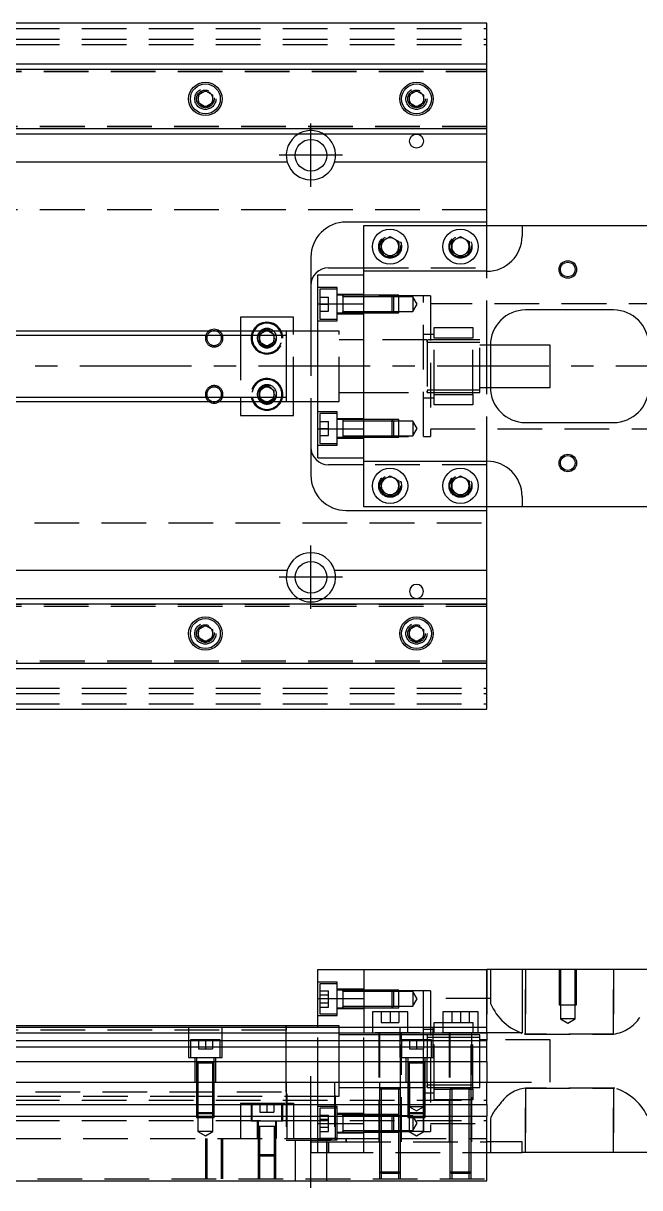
# Model space of a CAD drawing. Extents: x -20 to 1041, y -289 to 102.
# Drawn here: x 688.3 to 863.4, y -233.5 to 97.5 of the extents above; entities that cross this region are included whole.
import ezdxf

# ---------------------------------------------------------------- set-up
doc = ezdxf.new("R2010")
doc.units = 0
doc.linetypes.add('CENTER', pattern=[50.8, 31.75, -6.35, 6.35, -6.35])
doc.linetypes.add('DASHED', pattern=[19.05, 12.7, -6.35])
doc.layers.get('0').update_dxf_attribs({"linetype": 'CONTINUOUS'})
doc.layers.add('CENTER', color=1, linetype='CENTER')

msp = doc.modelspace()

# ---------------------------------------------------------------- linework, layer by layer
at = {"color": 3, "linetype": 'DASHED'}
for p, q in [((0, 96), (820, 96)), ((0, 93), (820, 93)), ((0, 91.5), (820, 91.5)), ((484.5, 84.403994), (820, 84.403994)), ((484.5, 83.8), (820, 83.8)), ((742.483582, 76.286038), (742.5, 76)), ((797.5, 76), (797.534018, 76.411016)), ((820, 68.2), (484.5, 68.2)), ((820, 67.596006), (484.5, 67.596006)), ((820, 44.5), (5.640312, 44.5)), ((820, 28), (820, 40)), ((795.477798, 34.364306), (795.5, 34)), ((815.477798, 34.364306), (815.5, 34)), ((785, 28), (820, 28)), ((820, 27), (820, 28)), ((820, 6), (820, 27)), ((785, 17.78342), (785, 26)), ((777.5, 22.42767), (772, 22.42767)), ((772.5, 21.92767), (772.5, 13.42767)), ((777.5, 21.92767), (772.5, 21.92767)), ((777.5, 12.92767), (777.5, 22.42767)), ((785, 20.42767), (777.5, 20.42767)), ((779.1, 20.17767), (777.5, 20.17767)), ((779.1, 20.17767), (779.095, 20.17767)), ((779.1, 20.17767), (779.1, 19.92022)), ((779.1, 19.920202), (779.1, 20.17767)), ((784.99998, 20.17767), (779.1, 20.17767)), ((779.105, 20.17767), (779.1, 20.17767)), ((779.1, 19.92022), (779.1, 15.435068)), ((793.1, 20.17767), (785, 20.17767)), ((793.1, 20.177664), (785, 20.177664)), ((802, 20), (785, 20)), ((793.1, 15.17767), (793.1, 20.17767)), ((793.5, 19.77767), (793.1, 20.17767)), ((795, 20.177664), (793.10002, 20.177664)), ((795, 15.177674), (795, 20.177664)), ((802, -20), (802, 20)), ((804, 20), (802, 20)), ((804, 20), (804, -20)), ((772.5, 19.67767), (775, 19.67767)), ((772.5, 17.67767), (775, 17.67767)), ((775, 17.67767), (775, 19.67767)), ((775, 15.67767), (775, 17.67767)), ((784.99998, 19.77767), (779.1, 19.77767)), ((793.5, 19.77767), (785, 19.77767)), ((793.5, 19.77767), (793.5, 15.57767)), ((795, 19.77767), (793.50002, 19.77767)), ((799, 19.77767), (795, 19.77767)), ((799, 19.77767), (799, 15.57767)), ((800.212436, 17.67767), (799, 19.77767)), ((799, 15.57767), (800.212436, 17.67767)), ((873, 17.75), (804, 17.75)), ((772.5, 15.67767), (775, 15.67767)), ((772.5, 13.42767), (777.5, 13.42767)), ((777.5, 15.17767), (779.1, 15.17767)), ((777.5, 14.92767), (785, 14.92767)), ((779.095, 15.17767), (779.1, 15.17767)), ((779.1, 15.57767), (784.99998, 15.57767)), ((779.1, 15.17767), (779.1, 15.435118)), ((779.1, 15.435068), (779.1, 15.17767)), ((779.1, 15.17767), (784.99998, 15.17767)), ((779.1, 15.17767), (779.105, 15.17767)), ((785, 15.57767), (793.5, 15.57767)), ((785, 15.177674), (793.1, 15.177674)), ((785, 15.17767), (793.1, 15.17767)), ((793.1, 15.17767), (793.5, 15.57767)), ((793.10002, 15.177674), (795, 15.177674)), ((793.50002, 15.57767), (795, 15.57767)), ((795, 15.57767), (799, 15.57767)), ((750, 10), (750, 8.75)), ((755.5, 9.1547), (756.964102, 10)), ((758.035898, 10), (759.5, 9.1547)), ((765, -10), (765, 10)), ((770, 10), (770, -10)), ((772, 12.92767), (777.5, 12.92767)), ((778, 10), (772, 10)), ((778, -10), (778, 10)), ((805, 11), (816, 11)), ((805, 8), (805, 11)), ((816, 11), (816, 8)), ((750, 8.75), (750, -8.75)), ((755, 8), (755.018502, 8.303588)), ((755.5, 8.75), (755.5, 9.1547)), ((755.5, 6.8453), (755.5, 8.75)), ((757.5, 5.690598), (755.5, 6.8453)), ((759.5, 6.8453), (757.5, 5.690598)), ((759.5, 9.1547), (759.5, 8.75)), ((759.5, 8.75), (759.5, 6.8453)), ((785, 7.5), (778, 7.5)), ((803.005, 7.5), (785, 7.5)), ((805, 9), (802, 9)), ((816, 7.5), (802.995, 7.5)), ((803, 6.950984), (803, 7.5)), ((803, 7.5), (803, 6.951128)), ((803, 6.951128), (803, -6.950984)), ((816, 6.75), (803, 6.75)), ((816, 8), (805, 8)), ((805, -8), (805, 8)), ((816, -8), (816, 8)), ((818, 7.5), (816, 7.5)), ((818, 6.75), (816, 6.75)), ((818, -7.5), (818, 7.5)), ((821, 6), (818, 6)), ((820, -6), (820, 6)), ((755.5, -6.8453), (757.5, -5.690598)), ((757.5, -5.690598), (759.5, -6.8453)), ((818, -6), (821, -6)), ((820, -27), (820, -6)), ((750, -8.75), (750, -10)), ((755, -8), (755.018502, -7.696412)), ((755.5, -8.75), (755.5, -6.8453)), ((755.5, -9.1547), (755.5, -8.75)), ((756.964102, -10), (755.5, -9.1547)), ((759.5, -9.1547), (758.035898, -10)), ((759.5, -6.8453), (759.5, -8.75)), ((759.5, -8.75), (759.5, -9.1547)), ((778, -7.5), (785, -7.5)), ((785, -7.5), (803.005, -7.5)), ((802, -9), (805, -9)), ((802.995, -7.5), (816, -7.5)), ((803, -6.75), (816, -6.75)), ((803, -7.499332), (803, -6.950962)), ((803, -6.950984), (803, -7.5)), ((803, -7.5), (803, -7.499332)), ((805, -8), (816, -8)), ((805, -11), (805, -8)), ((816, -6.75), (818, -6.75)), ((816, -7.5), (818, -7.5)), ((816, -8), (816, -11)), ((763, -9.999498), (763, -10)), ((772, -10), (778, -10)), ((777.5, -12.92767), (772, -12.92767)), ((777.5, -22.42767), (777.5, -12.92767)), ((816, -11), (805, -11)), ((772.5, -13.42767), (772.5, -21.92767)), ((777.5, -13.42767), (772.5, -13.42767)), ((772.5, -15.67767), (775, -15.67767)), ((775, -17.67767), (775, -15.67767)), ((785, -14.92767), (777.5, -14.92767)), ((779.1, -15.17767), (777.5, -15.17767)), ((779.1, -15.17767), (779.095, -15.17767)), ((779.1, -15.17767), (779.1, -15.435118)), ((779.105, -15.17767), (779.1, -15.17767)), ((784.99998, -15.17767), (779.1, -15.17767)), ((779.1, -15.435118), (779.1, -19.920272)), ((784.99998, -15.57767), (779.1, -15.57767)), ((793.1, -15.17767), (785, -15.17767)), ((793.1, -15.177674), (785, -15.177674)), ((793.5, -15.57767), (785, -15.57767)), ((793.1, -20.17767), (793.1, -15.17767)), ((793.5, -15.57767), (793.1, -15.17767)), ((795, -15.177674), (793.10002, -15.177674)), ((793.5, -15.57767), (793.5, -19.77767)), ((795, -15.57767), (793.50002, -15.57767)), ((795, -20.177664), (795, -15.177674)), ((799, -15.57767), (795, -15.57767)), ((799, -15.57767), (799, -19.77767)), ((800.212436, -17.67767), (799, -15.57767)), ((772.5, -17.67767), (775, -17.67767)), ((772.5, -19.67767), (775, -19.67767)), ((775, -19.67767), (775, -17.67767)), ((779.1, -19.77767), (784.99998, -19.77767)), ((785, -26), (785, -17.78342)), ((785, -19.77767), (793.5, -19.77767)), ((793.1, -20.17767), (793.5, -19.77767)), ((793.50002, -19.77767), (795, -19.77767)), ((795, -19.77767), (799, -19.77767)), ((799, -19.77767), (800.212436, -17.67767)), ((804, -17.75), (873, -17.75)), ((772, -22.42767), (777.5, -22.42767)), ((772.5, -21.92767), (777.5, -21.92767)), ((777.5, -20.17767), (779.1, -20.17767)), ((777.5, -20.42767), (785, -20.42767)), ((779.095, -20.17767), (779.1, -20.17767)), ((779.1, -19.920272), (779.1, -20.17767)), ((779.1, -20.17767), (779.105, -20.17767)), ((779.1, -20.17767), (784.99998, -20.17767)), ((785, -20), (802, -20)), ((785, -20.177664), (793.1, -20.177664)), ((785, -20.17767), (793.1, -20.17767)), ((793.10002, -20.177664), (795, -20.177664)), ((802, -20), (804, -20)), ((820, -28), (785, -28)), ((820, -28), (820, -27)), ((820, -40), (820, -28)), ((789.5, -34), (789.520026, -33.653944)), ((815.477798, -33.635694), (815.5, -34)), ((5.640312, -44.5), (820, -44.5)), ((484.5, -67.596006), (820, -67.596006)), ((484.5, -68.2), (820, -68.2)), ((742.483582, -75.713962), (742.5, -76)), ((797.5, -76), (797.534018, -75.588984)), ((820, -83.8), (484.5, -83.8)), ((820, -84.403994), (484.5, -84.403994)), ((0, -91.5), (820, -91.5)), ((0, -93), (820, -93)), ((0, -96), (820, -96)), ((820, -171.53), (820, -188.03)), ((821, -171.53), (821, -180.824836)), ((831, -189.844786), (831, -171.53)), ((831, -171.53), (831, -189.844786)), ((840.500006, -171.53), (840.500006, -181.53)), ((840.9, -171.53), (840.9, -181.53)), ((845.1, -181.53), (845.1, -171.53)), ((845.499994, -181.53), (845.499994, -171.53)), ((856, -171.53), (856, -189.844786)), ((856, -189.844786), (856, -171.53)), ((777.5, -175.10233), (772, -175.10233)), ((777.5, -179.85233), (777.5, -175.10233)), ((772.5, -175.60233), (772.5, -179.85233)), ((777.5, -175.60233), (772.5, -175.60233)), ((772.5, -177.54293), (775, -177.54293)), ((772.5, -178.69763), (775, -178.69763)), ((775, -178.69763), (775, -177.54293)), ((775, -181.007032), (775, -178.69763)), ((785, -177.10233), (777.5, -177.10233)), ((779.105, -177.35233), (777.5, -177.35233)), ((784.99998, -177.35233), (779.095, -177.35233)), ((779.1, -177.35233), (779.1, -177.60978)), ((779.1, -177.609798), (779.1, -177.35233)), ((779.1, -177.60978), (779.1, -179.85233)), ((784.99998, -177.75233), (779.1, -177.75233)), ((793.1, -177.35233), (785, -177.35233)), ((793.100006, -177.352336), (785, -177.352336)), ((793.27767, -177.53), (785, -177.53)), ((793.5, -177.75233), (785, -177.75233)), ((793.1, -179.85233), (793.1, -177.35233)), ((793.5, -177.75233), (793.1, -177.35233)), ((795, -177.352336), (793.10002, -177.352336)), ((802, -177.53), (793.27767, -177.53)), ((793.5, -177.75233), (793.5, -179.85233)), ((795, -177.75233), (793.50002, -177.75233)), ((795, -182.352326), (795, -177.352336)), ((799, -177.75233), (795, -177.75233)), ((799, -177.75233), (799, -179.85233)), ((800.212436, -179.85233), (799, -177.75233)), ((802, -188.03), (802, -177.53)), ((804, -177.53), (802, -177.53)), ((804, -177.53), (804, -217.53)), ((772.5, -179.85233), (772.5, -184.10233)), ((772.5, -181.007032), (775, -181.007032)), ((775, -182.161732), (775, -181.007032)), ((777.5, -184.60233), (777.5, -179.85233)), ((779.1, -179.85233), (779.1, -181.619324)), ((779.1, -181.619324), (779.1, -182.094932)), ((779.1, -181.95233), (784.99998, -181.95233)), ((785, -181.95233), (793.5, -181.95233)), ((793.1, -182.35233), (793.1, -179.85233)), ((793.1, -182.35233), (793.5, -181.95233)), ((793.5, -179.85233), (793.5, -181.95233)), ((793.50002, -181.95233), (795, -181.95233)), ((795, -181.95233), (799, -181.95233)), ((799, -179.85233), (799, -181.95233)), ((799, -181.95233), (800.212436, -179.85233)), ((821, -179.78), (804, -179.78)), ((821, -180.824836), (821.035862, -181.153408)), ((840.500006, -181.53), (845.499994, -181.53)), ((840.9, -181.53), (840.9, -185.53)), ((845.1, -185.53), (845.1, -181.53)), ((772, -184.60233), (777.5, -184.60233)), ((772.5, -182.161732), (775, -182.161732)), ((772.5, -184.10233), (777.5, -184.10233)), ((777.5, -182.35233), (779.105, -182.35233)), ((777.5, -182.60233), (785, -182.60233)), ((779.095, -182.35233), (784.99998, -182.35233)), ((779.1, -182.35233), (779.1, -182.094882)), ((779.1, -182.094932), (779.1, -182.35233)), ((785, -182.352326), (793.100006, -182.352326)), ((785, -182.35233), (793.1, -182.35233)), ((790, -183.53), (790, -186.53)), ((792.5, -183.53), (792.5, -186.53)), ((793.10002, -182.352326), (795, -182.352326)), ((795, -183.53), (795, -186.53)), ((810, -183.53), (810, -186.53)), ((812.5, -183.53), (812.5, -186.53)), ((815, -183.53), (815, -186.53)), ((735.25, -188.03), (735.25, -196.53)), ((744.75, -196.53), (744.75, -188.03)), ((763, -197.730066), (763, -188.027168)), ((778, -187.53), (772, -187.53)), ((772, -203.53), (772, -188.03)), ((778, -197.53), (778, -187.53)), ((778, -197.53), (778, -187.53)), ((785, -188.03), (785, -189.53)), ((787.5, -188.03), (787.5, -189.53)), ((790, -186.53), (792.5, -186.53)), ((792.5, -186.53), (795, -186.53)), ((795.25, -188.03), (795.25, -196.53)), ((797.5, -189.53), (797.5, -188.03)), ((802, -189.53), (802, -188.03)), ((805, -188.53), (802, -188.53)), ((804.75, -196.53), (804.75, -188.03)), ((805, -186.53), (807.5, -186.53)), ((805, -188.03), (805, -186.53)), ((805, -189.53), (805, -188.03)), ((807.5, -186.53), (810, -186.53)), ((807.5, -188.03), (807.5, -189.53)), ((810, -186.53), (812.5, -186.53)), ((812.5, -186.53), (815, -186.53)), ((815, -186.53), (816, -186.53)), ((816, -186.53), (816, -188.03)), ((816, -188.03), (816, -189.53)), ((817.5, -189.53), (817.5, -188.03)), ((845.1, -185.53), (840.9, -185.53)), ((840.9, -185.53), (843, -186.742436)), ((843, -186.742436), (845.1, -185.53)), ((763, -188.78), (25, -188.78)), ((744.25, -191.53), (735.75, -191.53)), ((735.75, -191.53), (735.75, -196.53)), ((738, -191.53), (738, -194.03)), ((740, -191.53), (740, -194.03)), ((742, -191.53), (742, -194.03)), ((744.25, -196.53), (744.25, -191.53)), ((785, -190.03), (778, -190.03)), ((820, -189.53), (785, -189.53)), ((785, -203.53), (785, -189.53)), ((789.5, -190.03), (785, -190.03)), ((789.25, -189.53), (789.25, -220.53)), ((789.5, -189.53), (789.5, -203.53)), ((795.5, -190.03), (789.5, -190.03)), ((795.5, -205.535), (795.5, -189.53)), ((802, -190.03), (795.5, -190.03)), ((795.75, -191.53), (795.75, -189.53)), ((804.25, -191.53), (795.75, -191.53)), ((795.75, -191.53), (795.75, -196.53)), ((798, -191.53), (798, -194.03)), ((800, -191.53), (800, -194.03)), ((802, -191.53), (802, -189.53)), ((803, -190.03), (802, -190.03)), ((802, -191.53), (802, -194.03)), ((803, -190.03), (802.995, -190.03)), ((803, -190.03), (803, -190.579038)), ((803.005, -190.03), (803, -190.03)), ((805, -190.03), (803, -190.03)), ((803, -190.579038), (803, -191.52884)), ((805, -190.78), (803, -190.78)), ((803, -191.52884), (803, -196.429728)), ((804.25, -196.53), (804.25, -191.53)), ((805, -205.53), (805, -189.53)), ((809.5, -190.03), (805, -190.03)), ((809.5, -190.78), (805, -190.78)), ((809.25, -189.53), (809.25, -220.53)), ((809.5, -189.53), (809.5, -205.535)), ((815.5, -190.03), (809.5, -190.03)), ((815.5, -190.78), (809.5, -190.78)), ((815.5, -205.535), (815.5, -189.53)), ((816, -190.03), (815.5, -190.03)), ((816, -190.78), (815.5, -190.78)), ((815.75, -220.53), (815.75, -189.53)), ((816, -205.53), (816, -189.53)), ((818, -190.03), (816, -190.03)), ((818, -190.78), (816, -190.78)), ((818, -197.53), (818, -190.03)), ((820, -191.53), (818, -191.53)), ((838, -191.53), (820, -191.53)), ((830.61503, -189.829374), (831, -189.844786)), ((856, -189.844786), (831, -189.844786)), ((831, -189.844786), (856, -189.844786)), ((838, -197.53), (838, -191.53)), ((738, -194.03), (740, -194.03)), ((740, -194.03), (742, -194.03)), ((798, -194.03), (800, -194.03)), ((800, -194.03), (802, -194.03)), ((802, -197.53), (802, -194.03)), ((735.25, -196.53), (744.75, -196.53)), ((737, -196.53), (737, -203.53)), ((737.5, -196.53), (737.5, -198.13)), ((737.5, -198.125), (737.5, -198.13)), ((742.5, -198.13), (737.5, -198.13)), ((737.5, -198.13), (737.5, -198.135)), ((737.5, -198.13), (737.5, -203.52998)), ((737.9, -198.13), (737.9, -203.52998)), ((742.1, -203.52998), (742.1, -198.13)), ((742.5, -198.13), (742.5, -196.53)), ((742.5, -198.13), (742.5, -198.125)), ((742.5, -198.135), (742.5, -198.13)), ((742.5, -203.52998), (742.5, -198.13)), ((743, -203.53), (743, -196.53)), ((763, -206.28), (763, -197.730066)), ((778, -207.53), (778, -197.53)), ((778, -207.53), (778, -197.53)), ((795.25, -196.53), (804.75, -196.53)), ((795.75, -220.53), (795.75, -196.53)), ((797, -196.53), (797, -203.53)), ((797.5, -196.53), (797.5, -198.13)), ((797.5, -198.125), (797.5, -198.13)), ((797.757468, -198.13), (797.5, -198.13)), ((797.5, -198.13), (797.5, -203.52998)), ((797.5, -198.13), (797.5, -198.135)), ((802.242552, -198.13), (797.757468, -198.13)), ((797.9, -198.13), (797.9, -203.52998)), ((802, -203.53), (802, -197.53)), ((802.1, -203.52998), (802.1, -198.13)), ((802.5, -198.13), (802.242552, -198.13)), ((802.5, -198.13), (802.5, -196.53)), ((802.5, -198.13), (802.5, -198.125)), ((802.5, -203.52998), (802.5, -198.13)), ((802.5, -198.135), (802.5, -198.13)), ((803, -203.53), (803, -196.53)), ((818, -205.03), (818, -197.53)), ((838, -203.53), (838, -197.53)), ((737.5, -203.53), (737.5, -209.83)), ((737.500006, -203.53), (737.500006, -209.83)), ((737.9, -203.53), (737.9, -209.83)), ((742.1, -209.83), (742.1, -203.53)), ((742.499994, -209.83), (742.499994, -203.53)), ((742.5, -209.83), (742.5, -203.53)), ((763, -203.53), (763, -220.03)), ((763.291796, -219.53), (763.291796, -203.53)), ((772, -209.83), (772, -203.53)), ((776.708204, -203.53), (776.708204, -219.53)), ((777, -220.03), (777, -203.53)), ((778, -205.03), (785, -205.03)), ((785, -209.83), (785, -203.53)), ((785, -205.03), (789.5, -205.03)), ((789.5, -203.53), (789.5, -205.53)), ((789.5, -205.03), (803.005, -205.03)), ((797.5, -203.53), (797.5, -209.83)), ((797.500006, -203.53), (797.500006, -209.83)), ((797.9, -203.53), (797.9, -209.83)), ((798, -203.53), (798, -210.53)), ((802, -210.53), (802, -203.53)), ((802.1, -209.83), (802.1, -203.53)), ((802.499994, -209.83), (802.499994, -203.53)), ((802.5, -209.83), (802.5, -203.53)), ((802.995, -205.03), (816, -205.03)), ((803, -203.631716), (803, -204.481128)), ((803, -204.28), (818, -204.28)), ((803, -205.03), (803, -204.480962)), ((803, -204.481128), (803, -205.03)), ((803.005, -205.03), (816, -205.03)), ((816, -205.03), (818, -205.03)), ((820, -203.53), (838, -203.53)), ((831, -205.215214), (856, -205.215214)), ((856, -205.215214), (831, -205.215214)), ((831, -223.53), (831, -205.215214)), ((831, -205.215214), (831, -223.53)), ((856, -205.215214), (856, -223.53)), ((856, -223.53), (856, -205.215214)), ((856.383512, -205.230578), (856, -205.215214)), ((25, -206.28), (763, -206.28)), ((476.708204, -207.53), (763.005, -207.53)), ((737.5, -207.53), (737.9, -207.53)), ((737.9, -207.53), (742.1, -207.53)), ((742.1, -207.53), (742.5, -207.53)), ((762.995, -207.53), (763.291796, -207.53)), ((763.291796, -207.53), (772, -207.53)), ((772, -207.53), (778, -207.53)), ((789.5, -205.525), (789.5, -205.53)), ((789.5, -205.53), (789.84965, -205.53)), ((789.849602, -205.53), (789.5, -205.53)), ((789.5, -205.53), (789.5, -209.83)), ((789.5, -205.53), (789.5, -205.535)), ((795.15035, -205.53), (789.849602, -205.53)), ((790, -205.53), (790, -209.83)), ((795, -213.23), (795, -205.53)), ((795.150204, -205.53), (795.5, -205.53)), ((795.5, -205.53), (795.15035, -205.53)), ((795.5, -213.23), (795.5, -205.525)), ((802, -206.53), (805, -206.53)), ((805, -205.53), (809.39999, -205.53)), ((805, -208.53), (805, -205.53)), ((816, -208.53), (805, -208.53)), ((809.39999, -205.53), (809.499994, -205.53)), ((809.5, -205.525), (809.5, -213.23)), ((809.5, -205.53), (809.84965, -205.53)), ((809.849602, -205.53), (809.5, -205.53)), ((815.15035, -205.53), (809.849602, -205.53)), ((810, -205.53), (810, -213.23)), ((815, -213.23), (815, -205.53)), ((815.150204, -205.53), (815.5, -205.53)), ((815.5, -205.53), (815.15035, -205.53)), ((815.5, -213.23), (815.5, -205.525)), ((815.500006, -205.53), (815.60001, -205.53)), ((815.60001, -205.53), (816, -205.53)), ((816, -205.53), (816, -208.53)), ((0, -208.68), (820, -208.68)), ((737.5, -209.83), (737.5, -212.13)), ((737.500006, -209.83), (737.500006, -212.130006)), ((737.9, -209.83), (737.9, -212.53)), ((742.1, -212.53), (742.1, -209.83)), ((742.499994, -212.130006), (742.499994, -209.83)), ((742.5, -212.13), (742.5, -209.83)), ((750, -209.53), (750, -209.83)), ((750, -209.53), (763.291796, -209.53)), ((750, -209.83), (750, -213.23)), ((753, -209.53), (753, -214.53)), ((753.25, -209.53), (753.25, -209.83)), ((753.25, -209.83), (753.25, -213.23)), ((755.5, -209.53), (755.5, -212.03)), ((757.5, -209.53), (757.5, -212.03)), ((759.5, -209.53), (759.5, -212.03)), ((761.75, -209.83), (761.75, -209.53)), ((761.75, -213.23), (761.75, -209.83)), ((762, -214.53), (762, -209.53)), ((763.291796, -209.53), (765, -209.53)), ((765, -209.53), (765, -209.83)), ((765, -209.83), (765, -213.23)), ((772, -213.23), (772, -209.83)), ((777.5, -210.45767), (772, -210.45767)), ((772.5, -210.95767), (772.5, -213.23)), ((777.5, -210.95767), (772.5, -210.95767)), ((777.5, -215.20767), (777.5, -210.45767)), ((785, -213.23), (785, -209.83)), ((789.5, -209.83), (789.5, -213.23)), ((790, -209.83), (790, -213.23)), ((797.5, -209.83), (797.5, -212.13)), ((797.500006, -209.83), (797.500006, -212.130006)), ((797.9, -209.83), (797.9, -212.53)), ((802, -210.53), (798, -210.53)), ((798, -210.53), (800, -211.6847)), ((800, -211.6847), (802, -210.53)), ((802, -212.53), (802, -210.53)), ((802.1, -212.53), (802.1, -209.83)), ((802.499994, -212.130006), (802.499994, -209.83)), ((802.5, -212.13), (802.5, -209.83)), ((0, -214.38), (820, -214.38)), ((737.5, -212.13), (742.5, -212.13)), ((737.5, -212.13), (737.9, -212.53)), ((737.500006, -212.13002), (737.500006, -213.23)), ((737.500006, -213.23), (737.500006, -213.53)), ((737.500006, -213.53), (742.499994, -213.53)), ((742.1, -212.53), (737.9, -212.53)), ((737.9, -212.53002), (737.9, -213.53)), ((737.9, -213.53), (737.9, -217.53)), ((742.1, -212.53), (742.5, -212.13)), ((742.1, -213.53), (742.1, -212.53002)), ((742.1, -217.53), (742.1, -213.53)), ((742.499994, -213.23), (742.499994, -212.13002)), ((742.499994, -213.53), (742.499994, -213.23)), ((750, -213.23), (750, -219.53)), ((753, -214.53), (762, -214.53)), ((753.25, -213.23), (753.25, -214.53)), ((754.75, -214.53), (754.75, -219.53)), ((755, -214.53), (755, -216.13)), ((755.5, -212.03), (757.5, -212.03)), ((757.5, -212.03), (759.5, -212.03)), ((760, -216.13), (760, -214.53)), ((760.25, -219.53), (760.25, -214.53)), ((761.75, -214.53), (761.75, -213.23)), ((765, -213.23), (765, -219.53)), ((772, -215.31342), (772, -213.23)), ((772.5, -212.898268), (775, -212.898268)), ((772.5, -213.23), (772.5, -215.20767)), ((772.5, -214.052968), (775, -214.052968)), ((775, -214.052968), (775, -212.898268)), ((775, -216.36237), (775, -214.052968)), ((785, -212.45767), (777.5, -212.45767)), ((779.105, -212.70767), (777.5, -212.70767)), ((784.99998, -212.70767), (779.095, -212.70767)), ((779.1, -212.70767), (779.1, -212.965118)), ((779.1, -212.965136), (779.1, -212.70767)), ((779.1, -212.965118), (779.1, -213.229906)), ((784.99998, -213.10767), (779.1, -213.10767)), ((779.1, -213.229906), (779.1, -215.20767)), ((789.5, -212.70767), (785, -212.70767)), ((789.5, -212.707674), (785, -212.707674)), ((789.5, -213.10767), (785, -213.10767)), ((785, -220.53), (785, -213.23)), ((790, -212.70767), (789.5, -212.70767)), ((790, -212.707674), (789.5, -212.707674)), ((790, -213.10767), (789.5, -213.10767)), ((789.5, -213.23), (789.5, -220.52998)), ((793.1, -212.70767), (790, -212.70767)), ((793.100006, -212.707674), (790, -212.707674)), ((793.5, -213.10767), (790, -213.10767)), ((790, -213.23), (790, -220.52998)), ((793.1, -213.23), (793.1, -212.70767)), ((793.5, -213.10767), (793.1, -212.70767)), ((793.1, -215.20767), (793.1, -213.23)), ((795, -212.707674), (793.10002, -212.707674)), ((793.5, -213.10767), (793.5, -213.23)), ((793.5, -213.23), (793.5, -215.20767)), ((795, -213.10767), (793.50002, -213.10767)), ((799, -213.10767), (795, -213.10767)), ((795, -220.52998), (795, -213.23)), ((795.5, -220.52998), (795.5, -213.23)), ((797.5, -212.13), (802.5, -212.13)), ((797.5, -212.13), (797.9, -212.53)), ((797.500006, -212.13002), (797.500006, -213.23)), ((797.500006, -213.23), (797.500006, -213.53)), ((797.500006, -213.53), (802.499994, -213.53)), ((802.1, -212.53), (797.9, -212.53)), ((797.9, -212.53002), (797.9, -213.53)), ((797.9, -213.53), (797.9, -217.53)), ((799, -213.10767), (799, -215.20767)), ((800.212436, -215.20767), (799, -213.10767)), ((802, -213.23), (802, -212.53)), ((802, -213.53), (802, -213.23)), ((802, -217.53), (802, -213.53)), ((802.1, -212.53), (802.5, -212.13)), ((802.1, -213.53), (802.1, -212.53002)), ((802.1, -217.53), (802.1, -213.53)), ((802.499994, -213.23), (802.499994, -212.13002)), ((802.499994, -213.53), (802.499994, -213.23)), ((809.5, -213.23), (809.5, -220.52998)), ((810, -213.23), (810, -220.52998)), ((815, -220.52998), (815, -213.23)), ((815.5, -220.52998), (815.5, -213.23)), ((821.02814, -213.946646), (821, -214.235164)), ((821, -214.235164), (821, -223.53)), ((821.119076, -213.599652), (821.02814, -213.946646)), ((742.1, -217.53), (737.9, -217.53)), ((737.9, -217.53), (740, -218.742436)), ((740, -218.742436), (742.1, -217.53)), ((755, -216.125), (755, -216.13)), ((755, -216.13), (755.257448, -216.13)), ((755.257468, -216.13), (755, -216.13)), ((755, -216.13), (755, -219.52998)), ((755, -216.13), (755, -216.135)), ((759.742552, -216.13), (755.257468, -216.13)), ((755.4, -216.13), (755.4, -219.52998)), ((759.6, -219.52998), (759.6, -216.13)), ((760, -216.13), (759.742552, -216.13)), ((759.742602, -216.13), (760, -216.13)), ((760, -216.13), (760, -216.125)), ((760, -219.52998), (760, -216.13)), ((760, -216.135), (760, -216.13)), ((772, -215.31342), (776.708204, -215.31342)), ((772, -219.53), (772, -215.31342)), ((772.5, -215.20767), (772.5, -219.45767)), ((772.5, -216.36237), (775, -216.36237)), ((772.5, -217.51707), (775, -217.51707)), ((775, -217.51707), (775, -216.36237)), ((776.708204, -215.31342), (785, -215.31342)), ((777.5, -219.95767), (777.5, -215.20767)), ((777.5, -217.70767), (779.105, -217.70767)), ((777.5, -217.95767), (785, -217.95767)), ((779.095, -217.70767), (784.99998, -217.70767)), ((779.1, -215.20767), (779.1, -216.974664)), ((779.1, -216.974664), (779.1, -217.450272)), ((779.1, -217.30767), (784.99998, -217.30767)), ((779.1, -217.70767), (779.1, -217.45022)), ((779.1, -217.450272), (779.1, -217.70767)), ((785, -217.30767), (789.5, -217.30767)), ((785, -217.53), (789.5, -217.53)), ((785, -217.707664), (789.5, -217.707664)), ((785, -217.70767), (789.5, -217.70767)), ((789.5, -217.30767), (790, -217.30767)), ((789.5, -217.53), (790, -217.53)), ((789.5, -217.707664), (790, -217.707664)), ((789.5, -217.70767), (790, -217.70767)), ((790, -217.30767), (793.5, -217.30767)), ((790, -217.53), (793.27767, -217.53)), ((790, -217.707664), (793.100006, -217.707664)), ((790, -217.70767), (793.1, -217.70767)), ((793.1, -217.70767), (793.1, -215.20767)), ((793.1, -217.70767), (793.5, -217.30767)), ((793.10002, -217.707664), (795, -217.707664)), ((793.27767, -217.53), (795, -217.53)), ((793.5, -215.20767), (793.5, -217.30767)), ((793.50002, -217.30767), (795, -217.30767)), ((795, -217.30767), (799, -217.30767)), ((795, -217.53), (795.5, -217.53)), ((795.5, -217.53), (797.9, -217.53)), ((802.1, -217.53), (797.9, -217.53)), ((797.9, -217.53), (800, -218.742436)), ((799, -215.20767), (799, -217.30767)), ((799, -217.30767), (800.212436, -215.20767)), ((800, -218.742436), (802.1, -217.53)), ((802.1, -217.53), (804, -217.53)), ((804, -215.28), (821, -215.28)), ((476.708204, -219.53), (763.291796, -219.53)), ((740.000006, -219.53), (740.000006, -231.03)), ((740.4, -219.53), (740.4, -231.03)), ((744.6, -231.03), (744.6, -219.53)), ((744.999994, -231.03), (744.999994, -219.53)), ((755, -219.53), (755, -224.13)), ((755.000006, -219.53), (755.000006, -224.130006)), ((755.4, -219.53), (755.4, -224.53)), ((759.6, -224.53), (759.6, -219.53)), ((759.999994, -224.130006), (759.999994, -219.53)), ((760, -224.13), (760, -219.53)), ((763, -220.03), (777, -220.03)), ((763.291796, -219.53), (776.708204, -219.53)), ((763.291796, -219.53), (776.708204, -219.53)), ((765.5, -220.03), (765.5, -231.53)), ((770, -219.53), (770, -220.53)), ((770, -220.53), (780, -220.53)), ((770, -220.53), (770, -223.53)), ((772, -223.53), (772, -219.53)), ((772, -219.95767), (777.5, -219.95767)), ((772.5, -219.45767), (777.5, -219.45767)), ((774.5, -231.53), (774.5, -220.03)), ((775, -223.53), (775, -220.53)), ((775, -220.53), (775, -223.53)), ((776.708204, -219.53), (820, -219.53)), ((780, -220.53), (780, -219.53)), ((780, -219.53), (780, -220.53)), ((780, -220.53), (820, -220.53)), ((785, -223.53), (785, -220.53)), ((789.5, -220.53), (789.5, -229.03)), ((789.500006, -220.53), (789.500006, -229.030006)), ((790, -220.53), (790, -229.53)), ((795, -229.53), (795, -220.53)), ((795.499994, -229.030006), (795.499994, -220.53)), ((795.5, -229.03), (795.5, -220.53)), ((809.5, -220.53), (809.5, -229.03)), ((809.500006, -220.53), (809.500006, -229.030006)), ((810, -220.53), (810, -229.53)), ((815, -229.53), (815, -220.53)), ((815.499994, -229.030006), (815.499994, -220.53)), ((815.5, -229.03), (815.5, -220.53)), ((755, -224.13), (760, -224.13)), ((755, -224.13), (755.4, -224.53)), ((755.000006, -224.13002), (755.000006, -231.03)), ((759.6, -224.53), (755.4, -224.53)), ((755.4, -224.53002), (755.4, -231.03)), ((759.6, -224.53), (760, -224.13)), ((759.6, -231.03), (759.6, -224.53002)), ((759.999994, -231.03), (759.999994, -224.13002)), ((770, -223.53), (775, -223.53)), ((775, -223.53), (820, -223.53)), ((6.499992, -231.03), (820, -231.03)), ((789.5, -229.03), (795.5, -229.03)), ((789.5, -229.03), (790, -229.53)), ((789.500006, -229.03002), (789.500006, -231.03)), ((795, -229.53), (790, -229.53)), ((790, -229.53002), (790, -231.03)), ((795, -229.53), (795.5, -229.03)), ((795, -231.03), (795, -229.53002)), ((795.499994, -231.03), (795.499994, -229.03002)), ((809.5, -229.03), (815.5, -229.03)), ((809.5, -229.03), (810, -229.53)), ((809.500006, -229.03002), (809.500006, -231.03)), ((815, -229.53), (810, -229.53)), ((810, -229.53002), (810, -231.03)), ((815, -229.53), (815.5, -229.03)), ((815, -231.03), (815, -229.53002)), ((815.499994, -231.03), (815.499994, -229.03002))]:
    msp.add_line(p, q, dxfattribs=at)
at = {"color": 7, "linetype": 'CONTINUOUS'}
for p, q in [((820, 97.5), (485, 97.5)), ((820, 86), (820, 97.5)), ((485, 86), (820, 86)), ((485, 84.460392), (820, 84.460392)), ((820, 84.460392), (820, 86)), ((820, 67.539608), (820, 84.460392)), ((738, 77.1547), (740, 78.309402)), ((738, 74.8453), (738, 77.1547)), ((740, 78.309402), (742, 77.1547)), ((742, 77.1547), (742, 74.8453)), ((798, 77.1547), (800, 78.309402)), ((798, 74.8453), (798, 77.1547)), ((800, 78.309402), (802, 77.1547)), ((802, 77.1547), (802, 74.8453)), ((740, 73.690598), (738, 74.8453)), ((742, 74.8453), (740, 73.690598)), ((800, 73.690598), (798, 74.8453)), ((802, 74.8453), (800, 73.690598)), ((820, 67.539608), (485, 67.539608)), ((820, 66), (820, 67.539608)), ((820, 66), (485, 66)), ((820, 58), (820, 66)), ((763.291796, 58), (656.708204, 58)), ((820, 58), (776.708204, 58)), ((820, 41), (820, 58)), ((820, 41), (780, 41)), ((785, 27), (785, 40)), ((785, 40), (830, 40)), ((820, 40), (820, 41)), ((830, 40), (830, 37)), ((830, 40), (866, 40)), ((790, 35.443376), (792.5, 36.886752)), ((792.5, 36.886752), (795, 35.443376)), ((810, 35.443376), (812.5, 36.886752)), ((812.5, 36.886752), (815, 35.443376)), ((790, 32.556624), (790, 35.443376)), ((795, 35.443376), (795, 32.556624)), ((810, 32.556624), (810, 35.443376)), ((815, 35.443376), (815, 32.556624)), ((770, 31), (770, 10)), ((792.5, 31.113248), (790, 32.556624)), ((795, 32.556624), (792.5, 31.113248)), ((812.5, 31.113248), (810, 32.556624)), ((815, 32.556624), (812.5, 31.113248)), ((775, 28), (785, 28)), ((820, 27), (785, 27)), ((785, 17.78342), (785, 27)), ((772, 17.78342), (772, 26)), ((772, 26), (785, 26)), ((772, -17.78342), (772, 17.78342)), ((772, 17.78342), (785, 17.78342)), ((785, -17.78342), (785, 17.78342)), ((785, -17.78342), (785, 17.78342)), ((750, 14), (750, 10)), ((765, 14), (750, 14)), ((765, 10), (765, 14)), ((856, 16), (831, 16)), ((763, 10), (485, 10)), ((756.964102, 10), (757.5, 10.309402)), ((757.5, 10.309402), (758.035898, 10)), ((763, 10), (762.995, 10)), ((763, 10), (763, -10)), ((772, 10), (763, 10)), ((763.005, 10), (763, 10)), ((821, 6), (821, -6)), ((838, 6), (821, 6)), ((838, -6), (838, 6)), ((821, -6), (838, -6)), ((485, -10), (763, -10)), ((750, -10), (750, -14)), ((757.5, -10.309402), (756.964102, -10)), ((758.035898, -10), (757.5, -10.309402)), ((762.995, -10), (763, -10)), ((763, -10), (772, -10)), ((763, -10), (763.005, -10)), ((765, -14), (765, -10)), ((770, -10), (770, -31)), ((750, -14), (765, -14)), ((831, -16), (856, -16)), ((772, -17.78342), (785, -17.78342)), ((772, -26), (772, -17.78342)), ((785, -27), (785, -17.78342)), ((772, -26), (785, -26)), ((785, -28), (775, -28)), ((785, -27), (820, -27)), ((785, -40), (785, -27)), ((790, -32.556624), (792.5, -31.113248)), ((790, -35.443376), (790, -32.556624)), ((792.5, -31.113248), (795, -32.556624)), ((795, -32.556624), (795, -35.443376)), ((810, -32.556624), (812.5, -31.113248)), ((810, -35.443376), (810, -32.556624)), ((812.5, -31.113248), (815, -32.556624)), ((815, -32.556624), (815, -35.443376)), ((792.5, -36.886752), (790, -35.443376)), ((795, -35.443376), (792.5, -36.886752)), ((812.5, -36.886752), (810, -35.443376)), ((815, -35.443376), (812.5, -36.886752)), ((830, -37), (830, -40)), ((780, -41), (820, -41)), ((830, -40), (785, -40)), ((820, -41), (820, -40)), ((820, -58), (820, -41)), ((866, -40), (830, -40)), ((656.708204, -58), (763.291796, -58)), ((776.708204, -58), (820, -58)), ((820, -66), (820, -58)), ((485, -66), (820, -66)), ((820, -67.539608), (820, -66)), ((485, -67.539608), (820, -67.539608)), ((820, -84.460392), (820, -67.539608)), ((738, -74.8453), (740, -73.690598)), ((738, -77.1547), (738, -74.8453)), ((740, -73.690598), (742, -74.8453)), ((742, -74.8453), (742, -77.1547)), ((798, -74.8453), (800, -73.690598)), ((798, -77.1547), (798, -74.8453)), ((800, -73.690598), (802, -74.8453)), ((802, -74.8453), (802, -77.1547)), ((740, -78.309402), (738, -77.1547)), ((742, -77.1547), (740, -78.309402)), ((800, -78.309402), (798, -77.1547)), ((802, -77.1547), (800, -78.309402)), ((820, -84.460392), (485, -84.460392)), ((820, -86), (485, -86)), ((820, -86), (820, -84.460392)), ((820, -97.5), (820, -86)), ((485, -97.5), (820, -97.5)), ((772, -171.53), (785, -171.53)), ((772, -179.74658), (772, -171.53)), ((785, -171.53), (820, -171.53)), ((785, -171.53), (785, -188.03)), ((820, -188.03), (820, -171.53)), ((830, -171.53), (820, -171.53)), ((830, -171.53), (830, -189.53)), ((866, -171.53), (830, -171.53)), ((779.1, -177.352326), (779.1, -177.353182)), ((772, -179.74658), (785, -179.74658)), ((772, -188.03), (772, -179.74658)), ((779.1, -179.7023), (779.1, -179.98317)), ((779.1, -181.619328), (779.1, -182.352336)), ((797.5, -183.53), (787.5, -183.53)), ((787.5, -183.53), (787.5, -188.03)), ((797.5, -188.03), (797.5, -183.53)), ((817.5, -183.53), (807.5, -183.53)), ((807.5, -183.53), (807.5, -188.03)), ((817.5, -188.03), (817.5, -183.53)), ((763, -187.53), (484.5, -187.53)), ((820, -188.03), (484.5, -188.03)), ((763, -187.53), (762.995, -187.53)), ((763, -187.529994), (763, -188.03)), ((763, -187.530502), (763, -187.53)), ((763.005, -187.53), (763, -187.53)), ((772, -187.53), (763, -187.53)), ((763, -188.027168), (763, -187.530502)), ((763, -188.03), (763, -188.78)), ((820, -189.569608), (820, -188.03)), ((820, -189.569608), (484.5, -189.569608)), ((484.5, -191.690392), (820, -191.690392)), ((803, -190.029994), (803, -190.78)), ((830, -189.53), (820, -189.53)), ((820, -189.569608), (820, -191.690392)), ((820, -193.600532), (820, -191.690392)), ((820, -193.600532), (484.5, -193.600532)), ((820, -197.711934), (820, -193.600532)), ((820, -197.711934), (484.5, -197.711934)), ((820, -197.711934), (820, -203.53)), ((0, -203.53), (820, -203.53)), ((820, -209.83), (820, -203.53)), ((0, -209.83), (820, -209.83)), ((820, -209.83), (820, -213.23)), ((0, -213.23), (820, -213.23)), ((779.1, -212.707664), (779.1, -212.708522)), ((779.1, -212.708522), (779.1, -213.23)), ((779.1, -215.057638), (779.1, -215.33851)), ((820, -231.53), (820, -213.23)), ((779.1, -216.974666), (779.1, -217.707674)), ((830, -220.53), (820, -220.53)), ((830, -223.53), (830, -220.53)), ((820, -223.53), (830, -223.53)), ((866, -223.53), (830, -223.53)), ((0, -231.53), (820, -231.53))]:
    msp.add_line(p, q, dxfattribs=at)
at = {"color": 3, "linetype": 'CONTINUOUS'}
for p, q in [((763, 8.75), (485, 8.75)), ((485, -8.75), (763, -8.75))]:
    msp.add_line(p, q, dxfattribs=at)
at = {"color": 7, "linetype": 'CONTINUOUS'}
for centre, radius in [((740, 76), 4.75), ((740, 76), 4.25), ((800, 76), 4.75), ((800, 76), 4.25), ((770, 60), 4.5), ((800, 64), 2), ((792.5, 34), 5), ((812.5, 34), 5), ((843, 27.5), 2.1), ((843, -27.5), 2.1), ((792.5, -34), 5), ((812.5, -34), 5), ((770, -60), 4.5), ((740, -76), 4.75), ((740, -76), 4.25), ((800, -76), 4.75), ((800, -76), 4.25)]:
    msp.add_circle(centre, radius, dxfattribs=at)
at = {"color": 3, "linetype": 'DASHED'}
for centre, radius in [((740, 76), 3), ((740, 76), 2.5), ((800, 76), 3), ((800, 76), 2.5), ((792.5, 34), 3.25), ((792.5, 34), 3), ((812.5, 34), 3.25), ((812.5, 34), 3), ((757.5, 8), 2.5), ((757.5, -8), 2.5), ((792.5, -34), 3.25), ((792.5, -34), 3), ((812.5, -34), 3.25), ((812.5, -34), 3), ((740, -76), 3), ((740, -76), 2.5), ((800, -76), 3), ((800, -76), 2.5)]:
    msp.add_circle(centre, radius, dxfattribs=at)
at = {"color": 3, "linetype": 'CONTINUOUS'}
for centre in [(843, 27.5), (843, -27.5)]:
    msp.add_circle(centre, 2.5, dxfattribs=at)
at = {"color": 7, "linetype": 'CONTINUOUS'}
for centre, radius, start, end in [((740, 76), 2.1, 162.24721, 180), ((740, 76), 2.1, 137.75279, 162.24721), ((740, 76), 2.1, 102.24721, 137.75279), ((740, 76), 2.1, 77.75279, 102.24721), ((740, 76), 2.1, 42.24721, 77.75279), ((740, 76), 2.1, 17.75279, 42.24721), ((740, 76), 2.1, 342.24721, 17.75279), ((800, 76), 2.1, 162.24721, 180), ((800, 76), 2.1, 137.75279, 162.24721), ((800, 76), 2.1, 102.24721, 137.75279), ((800, 76), 2.1, 77.75279, 102.24721), ((800, 76), 2.1, 42.24721, 77.75279), ((800, 76), 2.1, 17.75279, 42.24721), ((800, 76), 2.1, 342.24721, 17.75279), ((740, 76), 2.1, 180, 197.75279), ((740, 76), 2.1, 197.75279, 222.24721), ((740, 76), 2.1, 222.24721, 257.75279), ((740, 76), 2.1, 257.75279, 282.24721), ((740, 76), 2.1, 282.24721, 317.75279), ((740, 76), 2.1, 317.75279, 342.24721), ((800, 76), 2.1, 180, 197.75279), ((800, 76), 2.1, 197.75279, 222.24721), ((800, 76), 2.1, 222.24721, 257.75279), ((800, 76), 2.1, 257.75279, 282.24721), ((800, 76), 2.1, 282.24721, 317.75279), ((800, 76), 2.1, 317.75279, 342.24721), ((770, 60), 7, 121.002719, 196.60155), ((770, 60), 7, 343.39845, 58.997281), ((770, 60), 7, 196.60155, 343.39845), ((780, 31), 10, 90, 180), ((792.5, 34), 2.5, 60, 120), ((812.5, 34), 2.5, 60, 120), ((820, 37), 10, 270, 0), ((792.5, 34), 2.5, 120, 180), ((792.5, 34), 2.5, 180, 240), ((792.5, 34), 2.5, 0, 60), ((792.5, 34), 2.5, 300, 0), ((812.5, 34), 2.5, 120, 180), ((812.5, 34), 2.5, 180, 240), ((812.5, 34), 2.5, 0, 60), ((812.5, 34), 2.5, 300, 0), ((792.5, 34), 2.5, 240, 300), ((812.5, 34), 2.5, 240, 300), ((775, 23), 5, 90, 180), ((831, 6), 10, 90, 180), ((856, 6), 10, 0, 90), ((742.5, 8), 2.1, 90, 107.75279), ((742.5, 8), 2.1, 72.24721, 90), ((757.5, 8), 4.5, 26.3878, 153.6122), ((757.5, 8), 4.25, 28.072487, 151.927513), ((757.5, 8), 2.1, 107.75279, 137.75279), ((757.5, 8), 2.1, 102.24721, 107.75279), ((757.5, 8), 2.1, 77.75279, 102.24721), ((757.5, 8), 2.1, 72.24721, 77.75279), ((757.5, 8), 2.1, 42.24721, 72.24721), ((757.5, 8), 2.1, 162.24721, 180), ((757.5, 8), 2.1, 180, 197.75279), ((757.5, 8), 2.1, 159.075168, 162.24721), ((757.5, 8), 2.1, 197.75279, 222.24721), ((757.5, 8), 2.1, 137.75279, 159.075168), ((757.5, 8), 2.1, 20.924832, 42.24721), ((757.5, 8), 2.1, 317.75279, 342.24721), ((757.5, 8), 2.1, 17.75279, 20.924832), ((757.5, 8), 2.1, 342.24721, 17.75279), ((757.5, 8), 2.1, 222.24721, 257.75279), ((757.5, 8), 2.1, 257.75279, 282.24721), ((757.5, 8), 2.1, 282.24721, 317.75279), ((757.5, -8), 2.1, 137.75279, 162.24721), ((757.5, -8), 2.1, 102.24721, 137.75279), ((757.5, -8), 2.1, 77.75279, 102.24721), ((757.5, -8), 2.1, 42.24721, 77.75279), ((757.5, -8), 2.1, 17.75279, 42.24721), ((831, -6), 10, 180, 270), ((856, -6), 10, 270, 0), ((757.5, -8), 2.1, 162.24721, 180), ((757.5, -8), 2.1, 180, 197.75279), ((757.5, -8), 2.1, 197.75279, 200.924832), ((757.5, -8), 2.1, 200.924832, 222.24721), ((757.5, -8), 2.1, 222.24721, 252.24721), ((757.5, -8), 2.1, 287.75279, 317.75279), ((757.5, -8), 2.1, 317.75279, 339.075168), ((757.5, -8), 2.1, 339.075168, 342.24721), ((757.5, -8), 2.1, 342.24721, 17.75279), ((742.5, -8), 2.1, 252.24721, 287.75279), ((757.5, -8), 4.5, 206.3878, 333.6122), ((757.5, -8), 4.25, 208.072487, 331.927513), ((757.5, -8), 2.1, 252.24721, 257.75279), ((757.5, -8), 2.1, 257.75279, 282.24721), ((757.5, -8), 2.1, 282.24721, 287.75279), ((775, -23), 5, 180, 270), ((820, -37), 10, 0, 90), ((780, -31), 10, 180, 270), ((792.5, -34), 2.5, 120, 180), ((792.5, -34), 2.5, 60, 120), ((792.5, -34), 2.5, 0, 60), ((812.5, -34), 2.5, 120, 180), ((812.5, -34), 2.5, 60, 120), ((812.5, -34), 2.5, 0, 60), ((792.5, -34), 2.5, 180, 240), ((792.5, -34), 2.5, 240, 300), ((792.5, -34), 2.5, 300, 0), ((812.5, -34), 2.5, 180, 240), ((812.5, -34), 2.5, 240, 300), ((812.5, -34), 2.5, 300, 0), ((770, -60), 7, 16.60155, 163.39845), ((770, -60), 7, 163.39845, 238.997281), ((770, -60), 7, 301.002719, 16.60155), ((800, -64), 2, 90, 270), ((800, -64), 2, 270, 90), ((740, -76), 2.1, 162.24721, 180), ((740, -76), 2.1, 180, 197.75279), ((740, -76), 2.1, 137.75279, 162.24721), ((740, -76), 2.1, 102.24721, 137.75279), ((740, -76), 2.1, 77.75279, 102.24721), ((740, -76), 2.1, 42.24721, 77.75279), ((740, -76), 2.1, 17.75279, 42.24721), ((740, -76), 2.1, 342.24721, 17.75279), ((800, -76), 2.1, 162.24721, 180), ((800, -76), 2.1, 180, 197.75279), ((800, -76), 2.1, 137.75279, 162.24721), ((800, -76), 2.1, 102.24721, 137.75279), ((800, -76), 2.1, 77.75279, 102.24721), ((800, -76), 2.1, 42.24721, 77.75279), ((800, -76), 2.1, 17.75279, 42.24721), ((800, -76), 2.1, 342.24721, 17.75279), ((740, -76), 2.1, 197.75279, 222.24721), ((740, -76), 2.1, 222.24721, 257.75279), ((740, -76), 2.1, 257.75279, 282.24721), ((740, -76), 2.1, 282.24721, 317.75279), ((740, -76), 2.1, 317.75279, 342.24721), ((800, -76), 2.1, 197.75279, 222.24721), ((800, -76), 2.1, 222.24721, 257.75279), ((800, -76), 2.1, 257.75279, 282.24721), ((800, -76), 2.1, 282.24721, 317.75279), ((800, -76), 2.1, 317.75279, 342.24721)]:
    msp.add_arc(centre, radius, start, end, dxfattribs=at)
at = {"color": 3, "linetype": 'DASHED'}
for centre, radius, start, end in [((770, 60), 7, 58.997281, 121.002719), ((742.5, 8), 2.5, 126.869898, 162.542397), ((742.5, 8), 2.1, 107.75279, 159.075168), ((742.5, 8), 2.1, 20.924832, 72.24721), ((742.5, 8), 2.5, 17.457603, 53.130102), ((757.5, 8), 4.5, 153.6122, 170.405932), ((757.5, 8), 4.25, 151.927513, 169.835751), ((757.5, 8), 2.75, 133.341758, 164.17338), ((757.5, 8), 2.75, 46.658242, 133.341758), ((757.5, 8), 2.75, 15.82662, 46.658242), ((757.5, 8), 4.25, 10.164249, 28.072487), ((757.5, 8), 4.5, 9.594068, 26.3878), ((742.5, 8), 2.5, 162.542397, 0), ((742.5, 8), 2.1, 159.075168, 20.924832), ((742.5, 8), 2.5, 0, 17.457603), ((757.5, 8), 4.5, 170.405932, 0), ((757.5, 8), 4.25, 169.835751, 0), ((757.5, 8), 2.75, 180, 15.82662), ((757.5, 8), 2.75, 164.17338, 180), ((757.5, 8), 4.25, 0, 10.164249), ((757.5, 8), 4.5, 0, 9.594068), ((742.5, -8), 2.5, 0, 197.457603), ((742.5, -8), 2.1, 90, 200.924832), ((742.5, -8), 2.1, 339.075168, 90), ((757.5, -8), 4.5, 0, 189.594068), ((757.5, -8), 4.25, 0, 190.164249), ((757.5, -8), 2.75, 344.17338, 180), ((742.5, -8), 2.5, 197.457603, 233.130102), ((742.5, -8), 2.1, 200.924832, 252.24721), ((742.5, -8), 2.1, 287.75279, 339.075168), ((742.5, -8), 2.5, 306.869898, 342.542397), ((742.5, -8), 2.5, 342.542397, 0), ((757.5, -8), 4.5, 189.594068, 206.3878), ((757.5, -8), 4.25, 190.164249, 208.072487), ((757.5, -8), 2.75, 180, 195.82662), ((757.5, -8), 2.75, 195.82662, 226.658242), ((757.5, -8), 2.75, 313.341758, 344.17338), ((757.5, -8), 4.25, 331.927513, 349.835751), ((757.5, -8), 4.5, 333.6122, 350.405932), ((757.5, -8), 4.25, 349.835751, 0), ((757.5, -8), 4.5, 350.405932, 0), ((757.5, -8), 2.75, 226.658242, 313.341758), ((770, -60), 7, 238.997281, 301.002719), ((835.412749, -174.906012), 15.675613, 203.48708594, 252.17789553), ((854.64, -179.497179), 10.436597, 277.48754277, 327.41246533), ((832.109519, -215.053125), 9.900279, 96.43462492, 147.2861536), ((851.593646, -220.148138), 15.667687, 23.48252767, 72.19873987), ((832.817154, -218.729256), 12.773326, 135.03444464, 156.32256147)]:
    msp.add_arc(centre, radius, start, end, dxfattribs=at)
at = {"color": 3, "linetype": 'CONTINUOUS'}
for centre, start, end in [((742.5, 8), 53.130102, 126.869898), ((742.5, -8), 233.130102, 306.869898)]:
    msp.add_arc(centre, 2.5, start, end, dxfattribs=at)
at = {"layer": 'CENTER', "color": 1, "linetype": 'CENTER'}
for p, q in [((770, 51), (770, 69)), ((779, 60), (761, 60)), ((888.445, 0), (-20, 0)), ((770, -69), (770, -51)), ((779, -60), (761, -60)), ((770, -233.53), (770, -201.53))]:
    msp.add_line(p, q, dxfattribs=at)

doc.saveas('drawing.dxf')
